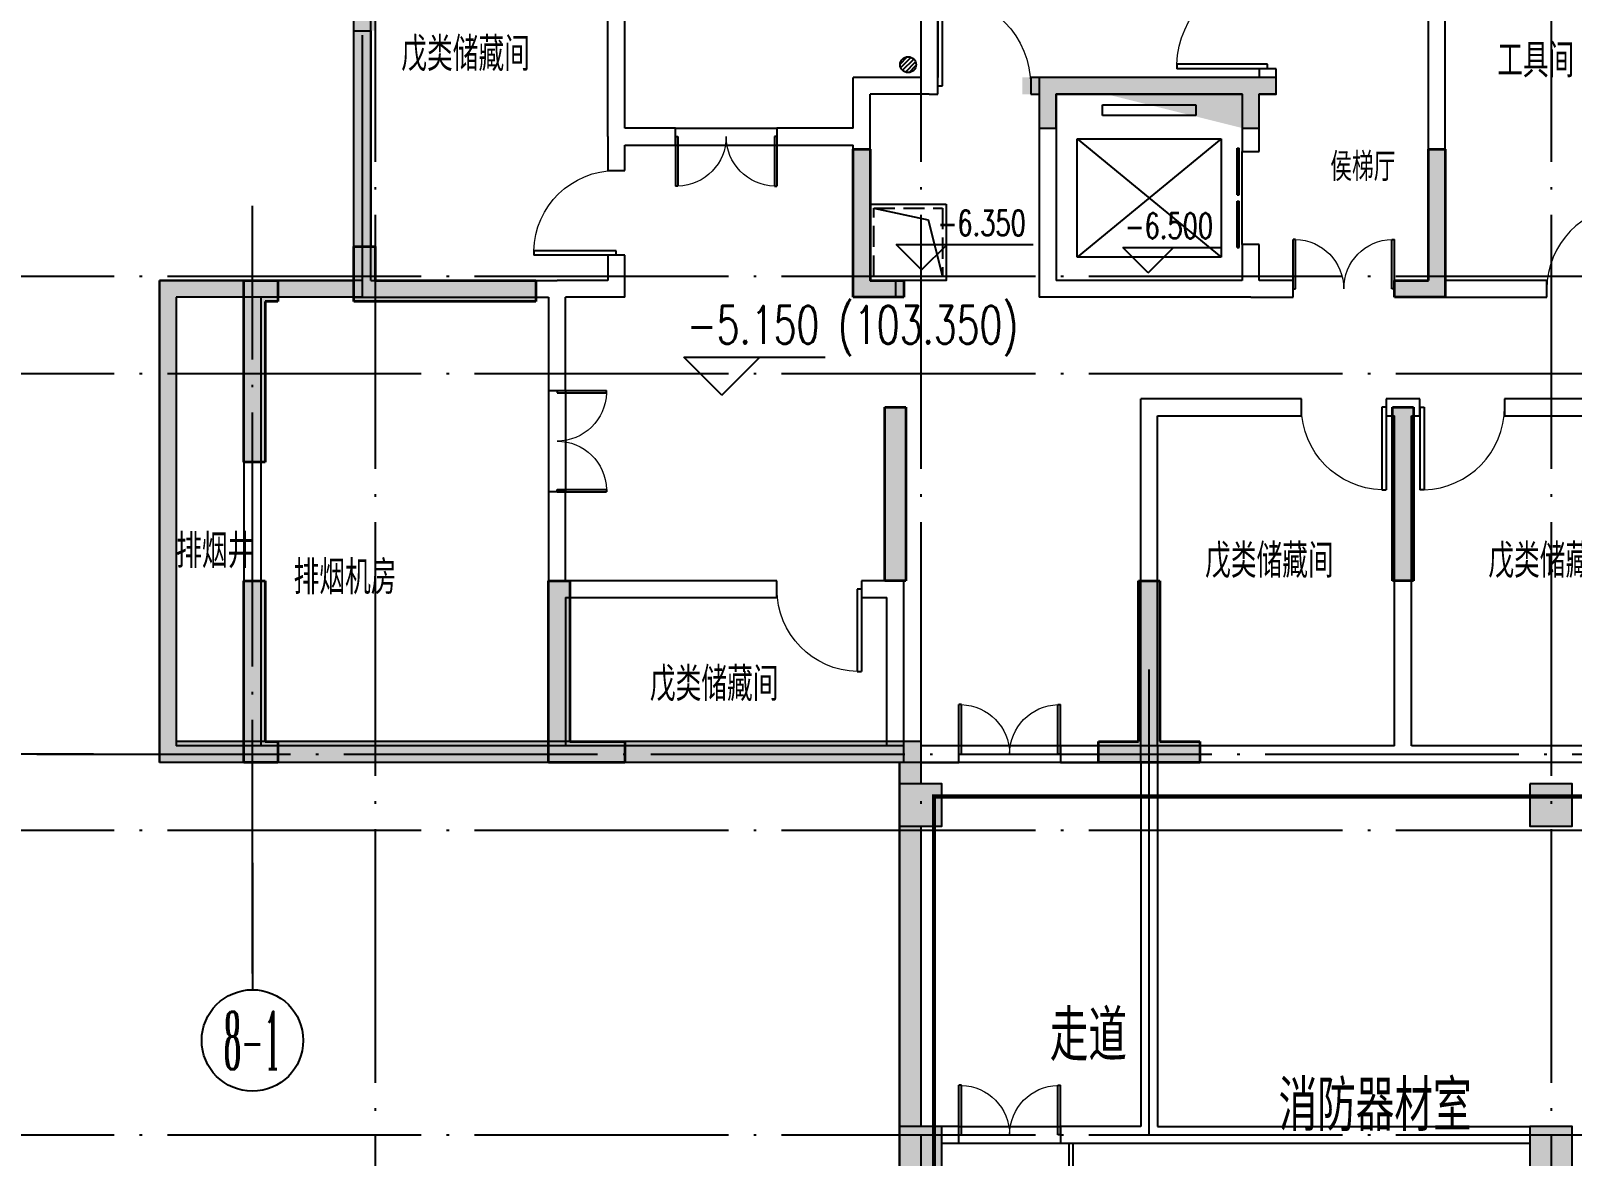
# Model space of a CAD drawing. Extents: x 290727 to 13733020, y 1731457 to 3643100.
# Drawn here: x 497243 to 515462, y 1805972 to 1819274 of the extents above; entities that cross this region are included whole.
import ezdxf
from ezdxf.enums import TextEntityAlignment as Align

# ---------------------------------------------------------------- set-up
doc = ezdxf.new("R2010")
doc.units = 0
doc.header["$LTSCALE"] = 10
doc.linetypes.add('DASH', pattern=[0.35, 0.25, -0.1])
doc.linetypes.add('DOTE', pattern=[2.4200000000000004, 2, -0.2, 0.02, -0.2])
doc.layers.get('0').update_dxf_attribs({"linetype": 'CONTINUOUS'})
for name, color, linetype in [('AXIS', 3, 'CONTINUOUS'), ('AXIS_TEXT', 7, 'CONTINUOUS'), ('COLUMN', 9, 'CONTINUOUS'), ('DIM_ELEV', 3, 'CONTINUOUS'), ('DOTE', 8, 'DOTE'), ('EQUIP_地漏', 7, 'CONTINUOUS'), ('EVTR', 2, 'CONTINUOUS'), ('PUB_HATCH', 8, 'CONTINUOUS'), ('PUB_TEXT', 7, 'CONTINUOUS'), ('STAIR', 2, 'CONTINUOUS'), ('WALL', 255, 'CONTINUOUS'), ('WINDOW', 4, 'CONTINUOUS'), ('作业图', 4, 'CONTINUOUS'), ('文字', 4, 'CONTINUOUS'), ('防火分区示意线', 4, 'CONTINUOUS'), ('防火分区线', 7, 'CONTINUOUS')]:
    doc.layers.add(name, color=color, linetype=linetype)
doc.layers.add('DIM_MODI', color=6, linetype='CONTINUOUS', plot=False)
doc.layers.add('S_ConcWall', color=8, linetype='CONTINUOUS', lineweight=35)
doc.layers.get('0').off()
doc.styles.add('_TCH_AXIS', font='COMPLEX', dxfattribs={"bigfont": 'GBCBIG'})
doc.styles.add('_TCH_DIM', font='SIMPLEX', dxfattribs={"bigfont": 'GBCBIG'})
doc.styles.add('COMPLEX', font='COMPLEX')
doc.styles.add('HNSJY', font='HNSJY-07', dxfattribs={"width": 0.8, "bigfont": 'HNSJY-HZ'})

# ---------------------------------------------------------------- blocks, each defined once
blk = doc.blocks.new('A$C55C93FC2')
at = {"layer": 'DOTE', "linetype": 'DOTE', "ltscale": 150}
for p, q in [((16384.13505795546, 127235.4713699026), (16384.13505795546, 12199.99773951061)), ((22834.13505795546, 127235.4713699026), (22834.13505795546, 12199.99773951061)), ((30284.13505795546, 127235.4713699026), (30284.1350579554, 12199.99773951061)), ((10299.45606850745, 75692.3500111429), (170248.6431798762, 75692.35001114244)), ((10299.45606850734, 74542.3500111429), (107484.1350579556, 74542.3500111429)), ((10299.45606850745, 69142.3500111429), (162348.6431798761, 69142.3500111429)), ((10299.45606850734, 65542.3500111429), (38184.13505795551, 65542.3500111429))]:
    blk.add_line(p, q, dxfattribs=at)
blk = doc.blocks.new('A$C682E2834')
h = blk.add_hatch(color=0)
h.dxf.hatch_style = 1
h.paths.add_polyline_path([(30400.23085716739, 7899.570863577392), (30600.24778824602, 7899.58779752336), (30600.28163841716, 7499.763246389892), (30800.28163841716, 7499.782777639892), (30800.23085716716, 7899.561097952392), (32999.96913841716, 7899.459535452392), (33000.16445091716, 7499.571840139892), (33200.16445091716, 7499.638246389892), (33200.05505534937, 7899.587791461672), (33200.00038841716, 7899.570863577392), (33200.00038841739, 8099.440454095457), (30600.23085716739, 8099.570863577392), (30400.23085716739, 8099.570863577392)])
edge = h.paths.add_edge_path(flags=16)
edge.add_line((11799.89296654239, 7900.001527639892), (11799.80312279216, 7500.223207327392))
h.paths.add_polyline_path([(9600.016013417393, 7900.001527639892), (11799.89296654239, 7900.001527639892)], flags=17)
h.paths.add_polyline_path([(21424.87343529216, 250.0015276398917), (21599.87343529216, 250.0020159211417), (21599.87343529216, 0.002015921141719446), (21174.87343529216, 0.001527639891719446), (20999.87343529216, 0.002015921141719446), (20999.87343529216, 250.0020159211417), (21174.87343529216, 250.0015276398917), (21175.03163841716, 2150.010804983642), (21425.03163841716, 2149.991273733642)])
h.paths.add_polyline_path([(42349.82460716716, 2149.023988577392), (42599.82460716716, 2149.014222952392), (42599.74648216716, 0.0005510773917194456), (42199.74648216716, 0.002015921141719446), (42199.74648216716, 250.0020159211417), (42349.74648216716, 250.0015276398917)])
h.paths.add_polyline_path([(42599.90663841716, 3549.014222952392), (42349.90663841716, 3549.025941702392), (42350.00429466716, 5450.001527639892), (42200.00038841716, 5450.001527639892), (42200.00038841716, 5700.001527639892), (42600.00038841716, 5700.001527639892)])
h.paths.add_polyline_path([(40700.23085716716, 10549.10113701489), (40700.24257591716, 10799.10113701489), (41300.23866966716, 10799.07574638989), (41300.16054466716, 8649.073793264892), (41050.16054466716, 8649.083558889892), (41050.24257591716, 10549.08648857739)])
h.paths.add_polyline_path([(39150.00038841716, 5450.001527639892), (39150.00038841716, 5700.001527639892), (41050.00038841716, 5700.001527639892), (41050.00038841716, 6099.077699514892), (41300.00038841716, 6099.077699514892), (41300.00038841716, 5450.001527639892)])
h.paths.add_polyline_path([(35100.33632591716, 12949.37848076489), (35100.34804466716, 13199.37848076489), (35400.34023216716, 13199.34918388989), (35400.23866966716, 10799.34625420239), (35800.24648216716, 10799.33160576489), (35800.22695091716, 10549.33160576489), (35150.23866966716, 10549.36383232739), (35150.34413841716, 12949.36090263989)])
h.paths.add_polyline_path([(28700.48085716716, 13199.59723076489), (28700.47695091716, 12949.59723076489), (28650.48281029216, 12949.60309013989), (28650.38124779216, 10549.60504326489), (28000.38124779216, 10549.60504326489), (28000.38124779216, 10799.60504326489), (28400.38124779216, 10799.60504326489), (28400.48281029216, 13199.60699638989)])
h.paths.add_polyline_path([(22750.16249779216, 8649.935121389892), (22500.16249779216, 8649.944887014892), (22500.23866966716, 10799.94586357739), (23100.24257591716, 10799.91754326489), (23100.23085716716, 10549.91754326489), (22750.23866966716, 10549.93414482739)])
h.paths.add_polyline_path([(24650.00234154216, 5700.001527639892), (24650.00234154216, 5450.001527639892), (22500.00234154216, 5450.001527639892), (22500.00234154216, 6049.940980764892), (22750.00234154216, 6049.940980764892), (22750.00234154216, 5700.001527639892)])
h.paths.add_polyline_path([(25699.81679466716, 250.0010393586417), (25699.81679466716, 0.001039358641719446), (24799.74648216716, 0.001039358641719446), (24799.83046654216, 2149.837953421142), (25049.83046654216, 2149.827699514892), (25049.74648216716, 250.0010393586417)])
h.paths.add_polyline_path([(32024.28945091716, 0.001039358641719446), (31299.81679466716, 0.001039358641719446), (31299.81679466716, 250.0010393586417), (31774.35976341716, 250.0010393586417), (31774.89101341716, 2149.639711233642), (32024.89101341716, 2149.569398733642), (32024.35976341716, 250.0010393586417), (32499.81679466716, 250.0010393586417), (32499.81679466716, 0.001039358641719446)])
h.paths.add_polyline_path([(29000.14491966716, 5700.001527639892), (29000.14491966716, 5500.001527639892), (28400.14296654216, 5500.001527639892), (28400.22109154216, 7249.609926077392), (28600.22109154216, 7249.600160452392), (28600.14296654216, 5700.001527639892)])
h.paths.add_polyline_path([(34800.00038841716, 5500.001527639892), (34800.00038841716, 5700.001527639892), (35200.00038841716, 5700.001527639892), (35200.00038841716, 7249.351137014892), (35400.00038841716, 7249.351137014892), (35400.00038841716, 5500.001527639892)])
h.paths.add_polyline_path([(30000.47695091716, 12949.58355888989), (30000.48085716716, 13199.58160576489), (30600.48281029216, 13199.57184013989), (30600.32656029216, 9399.568910452392), (30400.33046654216, 9399.575746389892), (30400.48671654216, 12949.57574638989)])
h.paths.add_polyline_path([(33200.18398216716, 9399.449769827392), (33400.18007591716, 9399.442933889892), (33400.34023216716, 12949.44098076489), (33800.33632591716, 12949.41949638989), (33800.34804466716, 13199.41949638989), (33200.34023216716, 13199.44879326489)])
h.paths.add_polyline_path([(38099.74648216716, 0.001039358641719446), (38099.74648216716, 250.0010393586417), (38749.74648216716, 250.0010393586417), (38749.82460716716, 2149.190980764892), (38999.82460716716, 2149.181215139892), (38999.74648216716, 0.001039358641719446)])
h.paths.add_polyline_path([(35024.86366966716, 2149.365785452392), (34774.86366966716, 2149.374574514892), (34774.93788841716, 4199.375551077392), (35024.93788841716, 4199.365785452392)])
h.paths.add_polyline_path([(29025.00234154216, 2149.648500296142), (28775.00234154216, 2149.648500296142), (28775.00234154216, 4199.648012014892), (29025.00234154216, 4199.648012014892)])
h.paths.add_polyline_path([(1900.001609120285, 10800.00152763989), (1900.001609120285, 10550.00152763989), (1550.001609120285, 10550.00152763989), (1550.001609120285, 8650.001527639892), (1300.001609120285, 8650.001527639892), (1300.001609120285, 10800.00152763989)])
h.paths.add_polyline_path([(3450.00136497966, 5700.001527639892), (3450.00136497966, 5450.001527639892), (1300.001609120285, 5450.001527639892), (1300.001609120285, 6100.001527639892), (1550.001609120285, 6100.001527639892), (1550.001609120285, 5700.001527639892)])
h.paths.add_polyline_path([(20100.00234154216, 8650.001527639892), (19850.00234154216, 8650.001527639892), (19850.00234154216, 10550.00152763989), (19500.00234154216, 10550.00152763989), (19500.00234154216, 10800.00152763989), (20100.00234154216, 10800.00152763989)])
h.paths.add_polyline_path([(13899.85097435466, 12950.00152763989), (13899.85097435466, 13200.00152763989), (14199.85488060466, 13200.00152763989), (14199.85488060466, 10800.00152763989), (14599.85585716716, 10800.00152763989), (14599.85585716716, 10550.00152763989), (13949.85488060466, 10550.00152763989), (13949.85488060466, 12950.00152763989)])
h.paths.add_polyline_path([(7499.99745872966, 13200.00152763989), (7499.99745872966, 12950.00152763989), (7450.00136497966, 12950.00152763989), (7450.00136497966, 10550.00152763989), (6800.00136497966, 10550.00152763989), (6800.00136497966, 10800.00152763989), (7200.00136497966, 10800.00152763989), (7200.00136497966, 13200.00152763989)])
h.paths.add_polyline_path([(17950.00234154216, 5450.001527639892), (17950.00234154216, 5700.001527639892), (19850.00234154216, 5700.001527639892), (19850.00234154216, 6050.001527639892), (20100.00234154216, 6050.001527639892), (20100.00234154216, 5450.001527639892)])
h.paths.add_polyline_path([(16900.00234154216, 0.001039358641719446), (16900.00234154216, 250.0010393586417), (17550.00234154216, 250.0010393586417), (17550.00234154216, 2150.001039358642), (17800.00234154216, 2150.001039358642), (17800.00234154216, 0.001039358641719446)])
h.paths.add_polyline_path([(10575.42616966716, 0.001039358641719446), (10100.00136497966, 0.001039358641719446), (10100.00136497966, 250.0010393586417), (10575.42616966716, 250.0010393586417), (10575.00136497966, 2149.975160452392), (10825.00136497966, 2150.026918264892), (10825.42616966716, 250.0010393586417), (11300.00136497966, 250.0010393586417), (11300.00136497966, 0.001039358641719446)])
h.paths.add_polyline_path([(400.0016091202851, 5700.001527639892), (400.0016091202851, 5450.001527639892), (250.0016091202851, 5450.001527639892), (250.0016091202851, 3550.001527639892), (0.001609120285138488, 3550.001527639892), (0.001609120285138488, 5700.001527639892)])
h.paths.add_polyline_path([(400.0011208390351, 250.0020159211417), (400.0018532609101, 0.002015921141719446), (0.001609120285138488, 0.0005510773917194456), (0.001609120285138488, 2150.001039358642), (250.0016091202851, 2150.001039358642), (250.0016091202851, 250.0015276398917)])
h.paths.add_polyline_path([(13599.85488060466, 5500.001527639892), (13599.85488060466, 5700.001527639892), (13999.85488060466, 5700.001527639892), (13999.85488060466, 7250.001527639892), (14199.85488060466, 7250.001527639892), (14199.85488060466, 5500.001527639892)])
h.paths.add_polyline_path([(7800.00136497966, 5700.001527639892), (7800.00136497966, 5500.001527639892), (7200.00136497966, 5500.001527639892), (7200.00136497966, 7250.001527639892), (7400.00136497966, 7250.001527639892), (7400.00136497966, 5700.001527639892)])
h.paths.add_polyline_path([(12599.85097435466, 13200.00152763989), (12599.85097435466, 12950.00152763989), (12199.85488060466, 12950.00152763989), (12199.85488060466, 9400.001527639892), (11999.85488060466, 9400.001527639892), (11999.85488060466, 13200.00152763989)])
h.paths.add_polyline_path([(9200.001364979893, 9400.001527639892), (9200.001364979893, 12950.00152763989), (8799.99745872966, 12950.00152763989), (8799.99745872966, 13200.00152763989), (9400.00136497966, 13200.00152763989), (9400.001364979893, 9400.001527639892)])
h.paths.add_polyline_path([(4500.00136497966, 250.0010393586417), (4500.00136497966, 0.001039358641719446), (3600.00136497966, 0.001039358641719446), (3600.00136497966, 2150.001039358642), (3850.00136497966, 2150.001039358642), (3850.00136497966, 250.0010393586417)])
h.paths.add_polyline_path([(7825.00136497966, 2150.001039358642), (7575.00136497966, 2150.001039358642), (7575.00136497966, 4200.001527639892), (7825.00136497966, 4200.001527639892)])
h.paths.add_polyline_path([(13824.85683372966, 2150.001039358642), (13574.85683372966, 2150.001039358642), (13574.85683372966, 4200.001527639892), (13824.85683372966, 4200.001527639892)])
edge = h.paths.add_edge_path()
edge.add_line((11999.78554466739, 8100.001527639892), (12199.78554466739, 8100.001527639892))
edge.add_line((12199.78554466739, 8100.001527639892), (12199.78554466739, 7900.001527639892))
edge.add_line((12199.78554466739, 7900.001527639892), (11999.76861358853, 7900.01846158586))
edge.add_line((9400.016013417393, 8100.001527639892), (9200.016013417393, 8100.001527639892))
edge.add_line((9200.016013417393, 8100.001527639892), (9200.016013417393, 7900.001527639892))
edge.add_line((9200.016013417393, 7900.001527639892), (9400.032944496023, 7900.01846158586))
edge.add_line((9400.011129499879, 7900.018459738931), (9400.00136497966, 7500.188051077392))
edge.add_line((9400.00136497966, 7500.188051077392), (9600.00136497966, 7500.182191702392))
edge.add_line((9600.00136497966, 7500.182191702392), (9600.016013417393, 7900.001527639892))
edge.add_line((11999.87831810489, 8100.001527639892), (9400.016013417393, 8100.001527639892))
edge.add_line((11799.80312279216, 7500.223207327392), (11999.80312279239, 7500.193910452392))
edge.add_line((11999.80312279239, 7500.193910452392), (11999.76861358853, 7900.01846158586))
h = blk.add_hatch(color=0)
h.dxf.hatch_style = 1
h.paths.add_polyline_path([(9400.016013417393, 8100.001527639892), (9400.016013417393, 7900.001527639892), (9400.011129499879, 7900.018459738931), (9400.00136497966, 7500.188051077392), (9600.00136497966, 7500.182191702392), (9600.016013417393, 7900.001527639892), (11799.89296654239, 7900.001527639892), (11799.83440526435, 7500.223202744994), (11999.80312279239, 7500.193910452392), (11999.76861358853, 7900.01846158586), (12199.78554466739, 7900.01846158586), (12199.78554466739, 8100.001527639892)])
at = {"color": 0}
blk.add_lwpolyline([(9400.016013417393, 8100.001527639892), (9400.016013417393, 7900.001527639892), (9400.011129499879, 7900.018459738931), (9400.00136497966, 7500.188051077392), (9600.00136497966, 7500.182191702392), (9600.016013417393, 7900.001527639892), (11799.89296654239, 7900.001527639892), (11799.83440526435, 7500.223202744994), (11999.80312279239, 7500.193910452392), (11999.76861358853, 7900.01846158586), (12199.78554466739, 7900.01846158586), (12199.78554466739, 8100.001527639892), (9400.016013417393, 8100.001527639892)], dxfattribs=at)
at = {"layer": 'S_ConcWall', "color": 0, "lineweight": 35, "ltscale": 0.9999999776482582}
for p, q in [((7200.00136497966, 5500.001527639892), (7200.00136497966, 7250.001527639892)), ((7200.00136497966, 7250.001527639892), (7400.00136497966, 7250.001527639892)), ((7400.00136497966, 7250.001527639892), (7400.00136497966, 5700.001527639892)), ((13999.85488060466, 5700.001527639892), (13999.85488060466, 7250.001527639892)), ((13999.85488060466, 7250.001527639892), (14199.85488060466, 7250.001527639892)), ((14199.85488060466, 7250.001527639892), (14199.85488060466, 5500.001527639892)), ((1300.001609120285, 5450.001527639892), (1300.001609120285, 6100.001527639892)), ((1300.001609120285, 6100.001527639892), (1550.001609120285, 6100.001527639892)), ((1550.001609120285, 6100.001527639892), (1550.001609120285, 5700.001527639892)), ((0.001609120285138488, 3550.001527639892), (0.001609120285138488, 5700.001527639892)), ((0.001609120285138488, 5700.001527639892), (400.0016091202851, 5700.001527639892)), ((400.0016091202851, 5700.001527639892), (400.0016091202851, 5450.001527639892)), ((1550.001609120285, 5700.001527639892), (3450.00136497966, 5700.001527639892)), ((3450.00136497966, 5700.001527639892), (3450.00136497966, 5450.001527639892)), ((7400.00136497966, 5700.001527639892), (7800.00136497966, 5700.001527639892)), ((7800.00136497966, 5700.001527639892), (7800.00136497966, 5500.001527639892)), ((13599.85488060466, 5700.001527639892), (13999.85488060466, 5700.001527639892)), ((13599.85488060466, 5500.001527639892), (13599.85488060466, 5700.001527639892)), ((7800.00136497966, 5500.001527639892), (7200.00136497966, 5500.001527639892)), ((14199.85488060466, 5500.001527639892), (13599.85488060466, 5500.001527639892)), ((400.0016091202851, 5450.001527639892), (250.0016091202851, 5450.001527639892)), ((250.0016091202851, 5450.001527639892), (250.0016091202851, 3550.001527639892)), ((3450.00136497966, 5450.001527639892), (1300.001609120285, 5450.001527639892)), ((7575.00136497966, 2150.001039358642), (7575.00136497966, 4200.001527639892)), ((7575.00136497966, 4200.001527639892), (7825.00136497966, 4200.001527639892)), ((7825.00136497966, 4200.001527639892), (7825.00136497966, 2150.001039358642)), ((13574.85683372966, 2150.001039358642), (13574.85683372966, 4200.001527639892)), ((13574.85683372966, 4200.001527639892), (13824.85683372966, 4200.001527639892)), ((13824.85683372966, 4200.001527639892), (13824.85683372966, 2150.001039358642)), ((250.0016091202851, 3550.001527639892), (0.001609120285138488, 3550.001527639892)), ((0.001609120285138488, 0.0005510773917194456), (0.001609120285138488, 2150.001039358642)), ((0.001609120285138488, 2150.001039358642), (250.0016091202851, 2150.001039358642)), ((250.0016091202851, 2150.001039358642), (250.0016091202851, 250.0015276398917)), ((3600.00136497966, 0.001039358641719446), (3600.00136497966, 2150.001039358642)), ((3600.00136497966, 2150.001039358642), (3850.00136497966, 2150.001039358642)), ((3850.00136497966, 2150.001039358642), (3850.00136497966, 250.0010393586417)), ((7825.00136497966, 2150.001039358642), (7575.00136497966, 2150.001039358642)), ((10575.00136497966, 2149.975160452392), (10825.00136497966, 2150.026918264892)), ((10575.42616966716, 250.0010393586417), (10575.00136497966, 2149.975160452392)), ((10825.00136497966, 2150.026918264892), (10825.42616966716, 250.0010393586417)), ((13824.85683372966, 2150.001039358642), (13574.85683372966, 2150.001039358642)), ((250.0016091202851, 250.0015276398917), (400.0011208390351, 250.0020159211417)), ((400.0011208390351, 250.0020159211417), (400.0018532609101, 0.002015921141719446)), ((3850.00136497966, 250.0010393586417), (4500.00136497966, 250.0010393586417)), ((4500.00136497966, 250.0010393586417), (4500.00136497966, 0.001039358641719446)), ((10100.00136497966, 0.001039358641719446), (10100.00136497966, 250.0010393586417)), ((10100.00136497966, 250.0010393586417), (10575.42616966716, 250.0010393586417)), ((10825.42616966716, 250.0010393586417), (11300.00136497966, 250.0010393586417)), ((11300.00136497966, 250.0010393586417), (11300.00136497966, 0.001039358641719446)), ((400.0018532609101, 0.002015921141719446), (0.001609120285138488, 0.0005510773917194456)), ((4500.00136497966, 0.001039358641719446), (3600.00136497966, 0.001039358641719446)), ((10575.42616966716, 0.001039358641719446), (10100.00136497966, 0.001039358641719446)), ((11300.00136497966, 0.001039358641719446), (10575.42616966716, 0.001039358641719446))]:
    blk.add_line(p, q, dxfattribs=at)
blk = doc.blocks.new('$TwtSys$00000141')
for p, q in [((-94.19606303561523, 7.672111694559135), (-10.08309029082739, 91.78508443935061)), ((-94.19606303561523, 7.672111694559135), (-10.08309029082739, 91.78508443935061)), ((-87.21916889109707, -35.05448014085778), (35.05448014085778, 87.21916889110071)), ((-87.21916889109707, -35.05448014085778), (35.05448014085778, 87.21916889110071)), ((-66.46803743153214, -66.46803743153941), (66.46803743153214, 66.46803743153214)), ((-66.46803743153214, -66.46803743153578), (66.46803743153214, 66.46803743153214)), ((-32.35611368903483, -87.061266563549), (87.58274635417911, 32.87759347966494)), ((-32.35611368903483, -87.061266563549), (87.58274635417911, 32.87759347966858)), ((11.43110768805855, -92.25951895252001), (92.2594807012465, -11.43114593933933)), ((11.43110768805855, -92.25951895252001), (92.2594807012465, -11.43114593933933))]:
    blk.add_line(p, q)
blk.add_circle((0, 0), 94)
blk.add_circle((0, 0), 94)
blk = doc.blocks.new('$DorLib2D$00000127')
at = {"color": 0, "linetype": 'Continuous'}
for p, q in [((-0.0333333333328483, 0.79489831543669, -93.75), (-0.5333333333328483, 0.79489831543669, -93.75)), ((-0.5333333333328483, 0.79489831543669, -93.75), (-0.5333333333328483, 0.6904056441872441, -93.75)), ((-0.0333333333328483, 0.6904056441872441, -93.75), (-0.5333333333328483, 0.6904056441872441, -93.75)), ((-0.0333333333328483, 0.79489831543669, -93.75), (-0.0333333333328483, 0.6904056441872441, -93.75)), ((0.0333333333328483, 0.79489831543669, -93.75), (0.0333333333328483, 0.6904056441872441, -93.75)), ((0.5333333333328483, 0.79489831543669, -93.75), (0.0333333333328483, 0.79489831543669, -93.75)), ((0.5333333333328483, 0.6904056441872441, -93.75), (0.0333333333328483, 0.6904056441872441, -93.75)), ((0.5333333333328483, 0.79489831543669, -93.75), (0.5333333333328483, 0.6904056441872441, -93.75)), ((0.5, 0.4999999999999787, -93.75), (-0.5, 0.4999999999999787, -93.75))]:
    blk.add_line(p, q, dxfattribs=at)
blk = doc.blocks.new('$DorLib2D$00000001')
for p, q in [((0.45, 0.975), (0.5000000000000002, 0.975)), ((0.45, 0), (0.45, 0.975)), ((0.5, 0), (0.5, 0.975)), ((0.5, 0), (0.45, 0))]:
    blk.add_line(p, q)
at = {"lineweight": 13}
blk.add_arc((0.475, 0), 0.975, 91.46928358135379, 180, dxfattribs=at)
blk = doc.blocks.new('$DorLib2D$00000002')
for p, q in [((-0.5, -1e-16), (-0.5000000000000007, 0.4875)), ((-0.4750000000000007, 0.4875), (-0.5000000000000007, 0.4875)), ((-0.475, 0), (-0.4750000000000007, 0.4875)), ((0.475, 0), (0.4750000000000007, 0.4875)), ((0.4750000000000007, 0.4875), (0.5000000000000007, 0.4875)), ((0.5, -1e-16), (0.5000000000000007, 0.4875)), ((-0.5, -1e-16), (-0.475, 0)), ((0.5, -1e-16), (0.475, 0))]:
    blk.add_line(p, q)
at = {"lineweight": 13}
for centre, start, end in [((-0.4875, 0), 0, 88.53071641864632), ((0.4875, 0), 91.46928358135372, 180)]:
    blk.add_arc(centre, 0.4875, start, end, dxfattribs=at)
blk = doc.blocks.new('_FZH')
blk.add_lwpolyline([(-0.5, -0.5), (0.5, -0.5), (0.5, 0.5), (-0.5, 0.5)], close=True)
at = {"layer": 'PUB_HATCH'}
blk.add_solid([(-0.5, -0.5), (0.5, -0.5), (-0.5, 0.5), (0.5, 0.5)], dxfattribs=at)
blk = doc.blocks.new('_AXISO')
blk.add_circle((0, 0), 0.5)
at = {"layer": 'AXIS_TEXT', "style": 'COMPLEX', "width": 1.041666666666667}
blk.add_attdef('A', text='', height=0.56, dxfattribs=at).set_placement((-0.25, -0.28), (0.25, -0.28), align=Align.FIT)
blk = doc.blocks.new('车库建筑作业图')
h = blk.add_hatch(color=256)
h.dxf.hatch_style = 1
h.paths.add_polyline_path([(514362.2304256773, 2207179.791533115), (519262.3769100523, 2207179.791533115), (519262.3769100523, 2206979.791533144), (514362.2304256773, 2206979.791533144)])
h.paths.add_polyline_path([(512362.2255428648, 2209579.791533115), (513662.2255428648, 2209579.791533115), (513662.2255428648, 2209379.791533122), (512362.2255428648, 2209379.791533122)])
h.paths.add_polyline_path([(511762.3905819538, 2210429.79153313), (506962.3905419258, 2210429.79153313), (506962.3905419258, 2210629.791533143), (511762.3905819538, 2210629.791533143)])
h.paths.add_polyline_path([(511962.3905819524, 2210629.791533128), (511762.3905819486, 2210629.791533128), (511762.3905819486, 2209579.791533115), (511962.3905819524, 2209579.791533115)])
h.paths.add_polyline_path([(507162.3905419277, 2210429.791533144), (506962.3759334898, 2210429.791533144), (506962.3759334898, 2209579.791533115), (507162.3905419277, 2209579.791533115)])
h.paths.add_polyline_path([(501662.3761776304, 2207179.791533145), (506562.3759334898, 2207179.791533145), (506562.3759334898, 2206979.79153314), (501662.3761776304, 2206979.79153314)])
h.paths.add_polyline_path([(501062.3905819467, 2205029.791533115), (501262.3905819466, 2205029.791533115), (501262.3905819466, 2202479.791533115), (501062.3905819467, 2202479.791533115)])
at = {"layer": 'PUB_HATCH', "linetype": 'Continuous'}
for points in [[(498962.2587842522, 2201879.656165213), (498762.2587842522, 2202079.656165213), (498762.2587842522, 2196379.791416172), (498962.2587842522, 2196579.791437437)], [(499862.2587842522, 2201879.656165213), (499862.2587842522, 2202079.656165213), (498762.2587842522, 2202079.656165213), (498962.2587842522, 2201879.656165213)], [(501162.4470949841, 2202079.656260919), (498762.3152972982, 2202079.656260924), (498962.3152972943, 2201879.656260943), (501162.4470949841, 2201879.656260919)], [(498962.3152972943, 2201879.656260943), (498762.3152972982, 2202079.656260924), (498762.3152972982, 2196379.791511886), (498962.3152972942, 2196629.791533124)], [(501162.3905819454, 2201879.656165213), (501062.3905819457, 2202079.656165213), (499862.2587842522, 2202079.656165213), (499862.2587842522, 2201879.656165213)], [(499862.3905925791, 2196379.791533144), (499862.390571314, 2196579.791533144), (498962.2587842522, 2196579.791437437), (498762.2587842522, 2196379.791416172)], [(507512.3739113288, 2196379.792442239), (507762.3738811624, 2196629.792468794), (498962.3152972942, 2196629.791533124), (498762.3152972982, 2196379.791511886)], [(503462.4705763221, 2196379.791915923), (503462.4705550569, 2196579.791915923), (499862.390571314, 2196579.791533144), (499862.3905925791, 2196379.791533144)], [(507562.3905819464, 2196579.792351849), (503462.4705550569, 2196579.791915923), (503462.4705763221, 2196379.791915923), (507562.3905819464, 2196379.792351849)], [(507512.3761731363, 2195879.748881165), (507512.3761731363, 2196129.748911734), (507762.3739421773, 2196129.748911734), (507762.3738811624, 2196629.792468794), (507512.3739113288, 2196379.792442239)], [(507512.374612336, 2192079.791636632), (507762.3744373207, 2192079.791636632), (507762.3740032508, 2195629.748911734), (507512.3761731363, 2195629.748911734)]]:
    blk.add_hatch(color=256, dxfattribs=at).paths.add_polyline_path(points)
for points in [[(501062.3905819467, 2205029.791533115), (501262.3905819466, 2205029.791533115), (501262.3905819466, 2202479.791533115), (501062.3905819467, 2202479.791533115)], [(508062.3746653761, 2202979.791661256), (508062.3743074689, 2202079.791661314), (507162.3759334928, 2202079.791661314), (507162.3759334928, 2202979.791661256)]]:
    blk.add_lwpolyline(points, close=True)
blk.add_lwpolyline([(507207.3759334928, 2202934.791661256), (507850.3585934299, 2202796.185256912), (508017.3746653761, 2202124.788929222)])
at = {"layer": 'AXIS'}
for p, q in [((497981.877257643, 2196479.791533143), (496481.877257643, 2196479.791533143)), ((499862.4470949851, 2195194.925666895), (499862.4470949851, 2193694.925666895))]:
    blk.add_line(p, q, dxfattribs=at)
at = {"layer": 'DIM_ELEV'}
for p, q in [((507772.6875490114, 2202204.484343928), (507472.6875490114, 2202504.484343928)), ((507472.6875490114, 2202504.484343928), (509091.1861467423, 2202504.484343928)), ((507772.6875490114, 2202204.484343928), (508072.6875490114, 2202504.484343928)), ((510449.6874175561, 2202169.982387474), (510149.6874175561, 2202469.982387474)), ((510149.6874175561, 2202469.982387474), (511304.3479481565, 2202469.982387474)), ((510449.6874175561, 2202169.982387474), (510749.6874175561, 2202469.982387474)), ((505411.1273143361, 2200723.417694984), (504961.1273143361, 2201173.417694984)), ((504961.1273143361, 2201173.417694984), (506633.127161812, 2201173.417694984)), ((505411.1273143361, 2200723.417694984), (505861.1273143361, 2201173.417694984))]:
    blk.add_line(p, q, dxfattribs=at)
at = {"layer": 'DIM_MODI', "linetype": 'Continuous'}
for p, q in [((501062.4470949841, 2202079.65626087), (501062.4326906676, 2207179.791628825)), ((498762.3152972983, 2196379.791511953), (498762.3152970449, 2202079.65626087)), ((498762.3152970449, 2202079.65626087), (501062.4470949841, 2202079.65626087)), ((507512.3761919271, 2196379.792442258), (498762.3152972983, 2196379.791511953)), ((507512.3594484798, 2179979.822299238), (507512.3761919271, 2196379.792442258))]:
    blk.add_line(p, q, dxfattribs=at)
at = {"layer": 'DOTE', "ltscale": 150}
for p, q in [((501162.4470949841, 2201979.791533143), (501162.4470949853, 2209788.724588725)), ((499862.4470949851, 2193886.553225958), (499862.4470949851, 2202960.911178812)), ((497312.8450249978, 2196479.791533143), (548818.4968976849, 2196479.791533143))]:
    blk.add_line(p, q, dxfattribs=at)
at = {"layer": 'DOTE', "linetype": 'Continuous', "ltscale": 150}
blk.add_line((510462.4470949554, 2191979.787113969), (510462.4470949713, 2197479.791628822), dxfattribs=at)
at = {"layer": 'EVTR'}
for p, q in [((509912.390581927, 2204029.7915331), (509912.390581927, 2204154.791533072)), ((509912.390581927, 2204154.791533072), (511012.3905819401, 2204154.791533072)), ((511012.3905819401, 2204154.791533072), (511012.3905819401, 2204029.7915331)), ((511012.3905819401, 2204029.7915331), (509912.390581927, 2204029.7915331)), ((509612.3905819475, 2203754.791533094), (511312.3905819475, 2203754.791533094)), ((509612.3905819475, 2202354.791533106), (509612.3905819475, 2203754.791533094)), ((509612.3905819475, 2203754.791533094), (511312.3905819475, 2202354.791533106)), ((511312.3905819475, 2203754.791533094), (509612.3905819475, 2202354.791533106)), ((511312.3905819475, 2203754.791533094), (511312.3905819475, 2202354.791533106)), ((511312.3905819475, 2202354.791533106), (509612.3905819475, 2202354.791533106))]:
    blk.add_line(p, q, dxfattribs=at)
at = {"layer": 'STAIR', "linetype": 'Continuous'}
blk.add_lwpolyline([(509512.3746125252, 2191879.791636324), (509512.3746125252, 2189379.791636736), (509562.3746125252, 2189379.791636736), (509562.374615362, 2191879.791627165)], dxfattribs=at)
at = {"layer": 'WALL'}
for p, q in [((501062.3905819457, 2201879.791437437), (501062.390581946, 2207179.791533143)), ((501262.3905819457, 2202079.791437437), (501262.390581946, 2206979.791533143)), ((504062.3905819224, 2203779.79153312), (504062.3905819224, 2206979.791533143)), ((504262.3905819224, 2203879.79153312), (504262.3905819224, 2206979.791533143)), ((507762.3905819256, 2205979.789782817), (507762.3905819256, 2204479.79153312)), ((513962.3905819289, 2202079.791533145), (513962.3905819289, 2205979.79153312)), ((507962.3905819256, 2205779.789282729), (507962.3905819256, 2204479.79153312)), ((513762.3905819289, 2202079.791533145), (513762.3905819289, 2205779.79153312)), ((511962.3905819256, 2204579.791533116), (511762.3905819256, 2204579.791533116)), ((511762.3905819256, 2204579.791533116), (511762.3905819256, 2204479.79153312)), ((511962.3905819256, 2204279.79153312), (511962.3905819256, 2204579.791533116)), ((506962.3905819224, 2203879.79153312), (506962.3905819224, 2204479.79153312)), ((507762.3905819256, 2204479.79153312), (506962.3905819224, 2204479.79153312)), ((507962.3905819266, 2204279.79153312), (507962.3905819266, 2204479.79153312)), ((509262.3905819256, 2204479.79153312), (509062.3905819266, 2204479.79153312)), ((509062.3905819266, 2204479.79153312), (509062.3905819266, 2204279.79153312)), ((511662.3905819256, 2204479.79153312), (509262.3905819256, 2204479.79153312)), ((511762.3905819256, 2204479.79153312), (511662.3905819256, 2204479.79153312)), ((507162.3905819224, 2203779.79153312), (507162.3905819224, 2204279.79153312)), ((507862.3905819256, 2204279.79153312), (507162.3905819224, 2204279.79153312)), ((507862.3905819256, 2204279.79153312), (507962.3905819266, 2204279.79153312)), ((509062.3905819266, 2204279.79153312), (509162.3905819256, 2204279.79153312)), ((509162.3905819256, 2204279.79153312), (509162.3905819256, 2201879.791533145)), ((509362.3905819256, 2204279.79153312), (509362.3905819256, 2202079.791533145)), ((511562.3905819256, 2204279.79153312), (509362.3905819256, 2204279.79153312)), ((511562.3905819256, 2204279.79153312), (511562.3905819256, 2203604.7915331)), ((511762.3905819256, 2203604.7915331), (511762.3905819256, 2204279.79153312)), ((511962.3905819256, 2204279.79153312), (511762.3905819256, 2204279.79153312)), ((504862.3905819462, 2203879.79153312), (504262.3905819224, 2203879.79153312)), ((504862.3905819462, 2203679.79153312), (504862.3905819462, 2203879.79153312)), ((506962.3905819224, 2203879.79153312), (506062.3905819462, 2203879.79153312)), ((506062.3905819462, 2203879.79153312), (506062.3905819462, 2203679.79153312)), ((504262.3905819457, 2203679.79153312), (504862.3905819462, 2203679.79153312)), ((506062.3905819462, 2203679.79153312), (506962.3905819224, 2203679.79153312)), ((506962.3905819224, 2201879.791533145), (506962.3905819224, 2203679.79153312)), ((507162.3905819224, 2202079.791533144), (507162.3905819224, 2203779.79153312)), ((511562.3905819256, 2203604.7915331), (511762.3905819256, 2203604.7915331)), ((511762.3905819256, 2202504.7915331), (511562.3905819256, 2202504.7915331)), ((511562.3905819256, 2202504.7915331), (511562.3905819256, 2202079.791533145)), ((511762.3905819256, 2202079.791533143), (511762.3905819256, 2202504.7915331)), ((507162.3905819224, 2202079.791533144), (507462.3905819469, 2202079.791533143)), ((507462.3905819469, 2202079.791533143), (507462.3905819462, 2201879.791533143)), ((511562.3905819256, 2202079.791533145), (509362.3905819256, 2202079.791533145)), ((512162.3905819241, 2202079.791533144), (511762.3905819256, 2202079.791533143)), ((512162.3905819242, 2201879.791533144), (512162.3905819241, 2202079.791533144)), ((513762.3905819289, 2202079.791533145), (513362.3905819242, 2202079.791533144)), ((513362.3905819242, 2202079.791533144), (513362.3905819243, 2201879.791533144)), ((515162.3910715213, 2202079.791533146), (513962.3905819289, 2202079.791533145)), ((515162.3910715215, 2201879.791533146), (515162.3910715213, 2202079.791533146)), ((506962.3905819224, 2201879.791533145), (507462.3905819462, 2201879.791533143)), ((511662.3905819256, 2201879.791533145), (509162.3905819256, 2201879.791533145)), ((511662.3905819466, 2201879.791533143), (512162.3905819242, 2201879.791533144)), ((513362.3905819243, 2201879.791533144), (513862.390581929, 2201879.791533145)), ((513862.390581929, 2201879.791533145), (515162.3910715215, 2201879.791533146)), ((510362.3905819466, 2196379.791533143), (510362.3905819466, 2200679.791533143)), ((512262.3905861107, 2200679.791533143), (510362.3905819466, 2200679.791533143)), ((512262.3905861107, 2200479.791533143), (512262.3905861107, 2200679.791533143)), ((513462.3905819466, 2200679.791533143), (513262.3905861108, 2200679.791533143)), ((513262.3905861108, 2200679.791533143), (513262.3905861108, 2200479.791533143)), ((513662.3905798504, 2200679.791533143), (513462.3905819466, 2200679.791533143)), ((513662.3905798504, 2200479.791533143), (513662.3905798504, 2200679.791533143)), ((517562.3905819466, 2200679.791533143), (514662.3905798504, 2200679.791533143)), ((514662.3905798504, 2200679.791533143), (514662.3905798504, 2200479.791533143)), ((510562.3905819466, 2196579.791533143), (510562.3905819466, 2200479.791533143)), ((510562.3905819466, 2200479.791533143), (512262.3905861107, 2200479.791533143)), ((513262.3905861108, 2200479.791533143), (513362.3905819466, 2200479.791533143)), ((513362.3905819466, 2196579.791533143), (513362.3905819466, 2200479.791533143)), ((513562.3905819466, 2196579.791533143), (513562.3905819466, 2200479.791533143)), ((513562.3905819466, 2200479.791533143), (513662.3905798504, 2200479.791533143)), ((514662.3905798504, 2200479.791533143), (517362.3905819466, 2200479.791533143)), ((507562.3905819464, 2196579.792351849), (507562.3905819464, 2198529.791044838)), ((507362.3905819464, 2196579.792330584), (507362.3905819464, 2198329.791044838)), ((513362.3905819466, 2196579.791533143), (510562.3905819466, 2196579.791533143)), ((517362.3905819466, 2196579.791533143), (513562.3905819466, 2196579.791533143)), ((513462.3905819466, 2196379.791533143), (510362.3905819466, 2196379.791533143)), ((517462.3905819466, 2196379.791533143), (513462.3905819466, 2196379.791533143))]:
    blk.add_line(p, q, dxfattribs=at)
at = {"layer": 'WALL', "linetype": 'Continuous'}
for p, q in [((504062.3905819457, 2203779.791533143), (504062.3905819456, 2203379.79151941)), ((504262.3905819456, 2203379.79151941), (504262.3905819457, 2203679.79153312)), ((504062.3905819456, 2203379.79151941), (504262.3905819456, 2203379.79151941)), ((504262.3905819455, 2202379.79151941), (504062.3905819455, 2202379.79151941)), ((504062.3905819455, 2202379.79151941), (504062.3905819454, 2202079.79151947)), ((504262.3905819454, 2201879.791546818), (504262.3905819455, 2202379.79151941)), ((498762.2587842522, 2202079.656165213), (498762.2587842522, 2196379.791416172)), ((499862.2587842522, 2202079.656165213), (498762.2587842522, 2202079.656165213)), ((501162.4470949841, 2202079.656260919), (498762.3152972982, 2202079.656260924)), ((498762.3152972982, 2202079.656260924), (498762.3152972982, 2196379.791511886)), ((501062.3905819457, 2202079.656165213), (499862.2587842522, 2202079.656165213)), ((501162.4470949841, 2201879.656260919), (501162.4470949841, 2202079.656260919)), ((501262.3905819457, 2202079.791437437), (503462.4705656893, 2202079.791437437)), ((504062.3905819454, 2202079.79151947), (503462.4705520153, 2202079.791437437)), ((498962.2587842522, 2201879.656165213), (498962.2587842522, 2196579.791437437)), ((499862.2587842522, 2201879.656165213), (498962.2587842522, 2201879.656165213)), ((501162.4470949841, 2201879.656260919), (498962.3152972943, 2201879.656260943)), ((498962.3152972943, 2201879.656260943), (498962.3152972942, 2196629.791533124)), ((499762.2611806042, 2201879.656165213), (499762.3881855374, 2196579.791522511)), ((501162.3905819454, 2201879.656165213), (499862.2587842522, 2201879.656165213)), ((499962.2611806616, 2201879.656165213), (499962.3881855943, 2196579.791543776)), ((501062.3905819457, 2201879.791437437), (503362.4705656893, 2201879.791437437)), ((503362.4705656893, 2201879.791437437), (503362.4705656893, 2200779.791437436)), ((503562.4705656893, 2200779.791437436), (503562.4705656893, 2201879.791451111)), ((504262.3905819454, 2201879.791546818), (503562.4705656893, 2201879.791451111)), ((503362.4705656893, 2200779.791437436), (503562.4705656893, 2200779.791437436)), ((503562.4705656893, 2199579.791437436), (503362.4705656893, 2199579.791437436)), ((503362.4705656893, 2199579.791437436), (503362.4705656894, 2198429.791044838)), ((503562.4705656894, 2198529.791044838), (503562.4705656893, 2199579.791437436)), ((503362.4705656894, 2198429.791044838), (503362.4705656895, 2196579.791905291)), ((506062.3905819613, 2198529.791044838), (503562.4705656894, 2198529.791044838)), ((506062.3905819613, 2198329.791044838), (506062.3905819613, 2198529.791044838)), ((507562.3905819464, 2198529.791044838), (507062.3905819613, 2198529.791044838)), ((507062.3905819613, 2198529.791044838), (507062.3905819613, 2198329.791044838)), ((503562.4705656894, 2198329.791044838), (506062.3905819613, 2198329.791044838)), ((503562.4705656894, 2198329.791044838), (503562.4705656895, 2196579.791926556)), ((507062.3905819613, 2198329.791044838), (507362.3905819464, 2198329.791044838)), ((499862.390571314, 2196579.791533144), (498962.2587842522, 2196579.791437437)), ((507762.3738811624, 2196629.792468794), (498962.3152972942, 2196629.791533124)), ((503462.4705550569, 2196579.791915923), (499862.390571314, 2196579.791533144)), ((507562.3905819464, 2196579.792351849), (503462.4705550569, 2196579.791915923)), ((507562.3905819464, 2196379.792351849), (507562.3905819464, 2196579.792351849)), ((507762.3738811624, 2196629.792468794), (507762.3739420759, 2196129.748911621)), ((508212.4486216239, 2196579.792270963), (507762.3738871619, 2196579.792399431)), ((508212.4485645458, 2196379.79227095), (508212.4486216239, 2196579.792270963)), ((510562.447095027, 2196579.791600319), (509412.4486216236, 2196579.791928495)), ((509412.4486216236, 2196579.791928495), (509412.4485645458, 2196379.791928483)), ((510562.447095027, 2196579.791600319), (510562.4470950141, 2192079.791636354)), ((499862.3905925791, 2196379.791533144), (498762.2587842522, 2196379.791416172)), ((507512.3739113288, 2196379.792442239), (498762.3152972982, 2196379.791511886)), ((503462.4705763221, 2196379.791915923), (499862.3905925791, 2196379.791533144)), ((507562.3905819464, 2196379.792351849), (503462.4705763221, 2196379.791915923)), ((507512.3739113288, 2196379.792442239), (507512.3739424453, 2196129.748911621)), ((507762.3739117311, 2196379.792399421), (508212.4485645458, 2196379.79227095)), ((509412.4485645458, 2196379.791928483), (510362.4470949639, 2196379.791657387)), ((510362.4470949639, 2196379.791657387), (510362.4470949515, 2192079.791636326)), ((507512.3740032702, 2195629.74891211), (507512.3744373091, 2192079.791636719)), ((507762.3740032582, 2195629.74891211), (507762.3744373305, 2192079.791636719)), ((508212.3746125247, 2192079.791636295), (508012.3746123047, 2192079.791636064)), ((508212.3746125252, 2191879.791636321), (508212.3746125247, 2192079.791636295)), ((510362.4470949515, 2192079.791636326), (509412.3746125248, 2192079.791636297)), ((509412.3746125248, 2192079.791636297), (509412.374612525, 2191879.791636341)), ((510562.4470950141, 2192079.791636354), (514962.3761728516, 2192079.791636357)), ((508012.3746123047, 2191879.791635956), (508212.3746125252, 2191879.791636321)), ((509412.374612525, 2191879.791636341), (510462.4470949556, 2191879.791636375)), ((510462.4470949548, 2191879.791636375), (514962.3761728515, 2191879.791636372))]:
    blk.add_line(p, q, dxfattribs=at)
at = {"layer": 'WINDOW'}
for p, q in [((504862.3905819462, 2203879.79153312), (506062.3905819462, 2203879.79153312)), ((504862.3905819462, 2203679.79153312), (506062.3905819462, 2203679.79153312))]:
    blk.add_line(p, q, dxfattribs=at)
at = {"layer": 'WINDOW', "linetype": 'Continuous'}
for p, q in [((503362.4705656893, 2200779.791437436), (503362.4705656893, 2199579.791437436)), ((503562.4705656893, 2200779.791437436), (503562.4705656893, 2199579.791437436)), ((509412.4486215001, 2196579.791928509), (508212.4486215001, 2196579.792270977)), ((509412.4485644221, 2196379.791928509), (508212.4485644221, 2196379.792270977)), ((508212.3746123756, 2192079.79163637), (509412.3746123756, 2192079.791636373)), ((508212.374612376, 2191879.79163637), (509412.374612376, 2191879.791636373))]:
    blk.add_line(p, q, dxfattribs=at)
at = {"layer": 'WINDOW', "linetype": 'DASH', "ltscale": 100}
blk.add_lwpolyline([(508017.3746653761, 2202934.791661256), (508017.3746653761, 2202124.788929222), (507207.3759334928, 2202124.788929222), (507207.3759334928, 2202934.791661256)], close=True, dxfattribs=at)
at = {"layer": '防火分区示意线', "color": 2, "linetype": 'DASH', "ltscale": 300, "const_width": 50}
blk.add_lwpolyline([(582318.6650217813, 2195479.787252968), (547068.6798177536, 2195479.787252968), (547068.6798177536, 2196079.791681257), (542868.6798177536, 2196079.791776964), (542868.6798177536, 2202579.70384436), (541368.8549652341, 2202579.881750796), (541368.8549652341, 2201579.791767849), (539068.7363307921, 2201579.791767849), (539068.7363307921, 2195979.791262827), (507918.663164374, 2195979.792564541), (507918.6638310422, 2180379.787260803), (539418.6654089469, 2180379.787260515), (539418.6654089369, 2174579.787260529), (531468.6821336027, 2174579.787260529), (531468.6821335444, 2170729.768789486), (531568.6886034932, 2170729.762322674), (531568.6764225184, 2158479.79304237)], dxfattribs=at)
at = {"layer": '防火分区线', "linetype": 'Continuous', "flags": 128}
for points in [[(507512.3739114729, 2196379.792442258), (507512.3746123294, 2179979.787121809), (539012.3761731392, 2179979.78712152), (539012.3761731306, 2174979.787121531), (531062.3928978017, 2174979.787121531), (531062.3928977313, 2170329.794515224), (531162.3989699646, 2170329.788048438), (531162.3867889644, 2158079.793161375)], [(582712.3757859743, 2195879.787113969), (547462.3905819466, 2195879.787113969), (547462.3905819466, 2196479.791533143), (543262.3905819466, 2196479.79162885), (543262.3905819466, 2202979.656260919), (540962.565729427, 2202979.929061868), (540962.565729427, 2201979.79162885), (538662.447094985, 2201979.79162885), (538662.447094985, 2196379.791140544), (507512.3739114729, 2196379.792442258)]]:
    blk.add_lwpolyline(points, dxfattribs=at)
at = {"color": 8}
blk.add_blockref('A$C682E2834', (499762.3745685101, 2196379.790005476), dxfattribs=at)
at = {"layer": 'AXIS'}
ref = blk.add_blockref('_AXISO', (499862.4470949851, 2193094.925666895), dxfattribs=dict(at, xscale=1200, yscale=1200, zscale=1200))
ref.add_attrib('A', '8-1', dxfattribs={"layer": 'AXIS_TEXT', "height": 678.8225099390856, "style": '_TCH_AXIS', "width": 0.3818181818181808}).set_placement((499523.0358400155, 2192755.514411925), (500201.8583499546, 2192755.514411925), align=Align.FIT)
at = {"layer": 'COLUMN', "linetype": 'Continuous', "xscale": 500, "yscale": 500, "zscale": 500, "rotation": 270}
for p in [(507762.3761731363, 2195879.748911734), (515212.3761731363, 2195879.748911734), (507762.374612336, 2191829.791636632), (515212.3761731363, 2191829.791636343)]:
    blk.add_blockref('_FZH', p, dxfattribs=at)
at = {"layer": 'EQUIP_地漏'}
blk.add_blockref('$TwtSys$00000141', (507612.3904018466, 2204629.796340663), dxfattribs=at)
at = {"layer": 'WINDOW'}
for name, p, xscale, yscale, zscale, rotation in [('$DorLib2D$00000001', (511862.3905819256, 2205129.791533116), -1100, 1100, 1100, 90), ('$DorLib2D$00000002', (505462.3905819462, 2203779.79153312), -1200, 1200, 1200, 180), ('$DorLib2D$00000127', (511662.3905819256, 2203054.7915331), -1100, 200, 1100, 90), ('$DorLib2D$00000001', (512762.3905861107, 2200579.791533143), -1000, 1000, 1000, 180), ('$DorLib2D$00000001', (514162.3905798504, 2200579.791533143), 1000, 1000, -1000, 180)]:
    blk.add_blockref(name, p, dxfattribs=dict(at, xscale=xscale, yscale=yscale, zscale=zscale, rotation=rotation))
for name, p, xscale, yscale, zscale in [('$DorLib2D$00000001', (508512.3905819266, 2204379.79153312), -1100, 1100, 1100), ('$DorLib2D$00000001', (515662.3910715214, 2201979.791533146), 1000, 1000, 1000), ('$DorLib2D$00000002', (512762.3905819242, 2201979.791533144), -1200, 1200, -1200)]:
    blk.add_blockref(name, p, dxfattribs=dict(at, xscale=xscale, yscale=yscale, zscale=zscale))
at = {"layer": 'WINDOW', "linetype": 'Continuous'}
for name, p, xscale, yscale, zscale, rotation in [('$DorLib2D$00000001', (504162.3905819455, 2202879.79151941), -1000, 1000, 1000, 90), ('$DorLib2D$00000002', (503462.4705656893, 2200179.791437436), -1200, 1200, -1200, 270), ('$DorLib2D$00000001', (506562.3905819613, 2198429.791044838), -1000, 1000, -1000, 180), ('$DorLib2D$00000002', (508812.4485929611, 2196479.792099743), -1200, 1200, 1200, 359.9999836483798), ('$DorLib2D$00000002', (508812.3746123758, 2191979.791636372), -1200, 1200, -1200, 1.216970887912784e-10)]:
    blk.add_blockref(name, p, dxfattribs=dict(at, xscale=xscale, yscale=yscale, zscale=zscale, rotation=rotation))
at = {"layer": '文字', "linetype": 'Continuous'}
blk.add_blockref('A$C55C93FC2', (484928.2411151752, 2126437.437102827), dxfattribs=at)
at = {"layer": 'PUB_TEXT'}
for s, height, style, width, p in [('戊类储藏间', 399.9999999999999, 'HNSJY', 0.8, (501621.9434869613, 2204554.999904294)), ('工具间', 399.9999999999999, 'HNSJY', 0.8, (514575.7639956351, 2204478.874970876)), ('侯梯厅', 337.5886524822695, 'HNSJY', 0.8, (512603.0726028777, 2203253.412695409)), ('-6.350', 297.5, '_TCH_DIM', 0.7058823529411765, (507961.1861467423, 2202609.484343928)), ('-6.500', 297.5, '_TCH_DIM', 0.7058823529411765, (510174.3479481565, 2202574.982387474)), ('(103.350)', 446.25, '_TCH_DIM', 0.7058823529411765, (506783.127161812, 2201330.917694984)), ('-5.150', 446.25, '_TCH_DIM', 0.7058823529411765, (504998.127161812, 2201330.917694984)), ('排烟井', 399.9999999999999, 'HNSJY', 0.8, (498960.5153657472, 2198680.158261273)), ('戊类储藏间', 399.9999999999999, 'HNSJY', 0.8, (511123.3722527566, 2198564.211457525)), ('戊类储藏间', 399.9999999999999, 'HNSJY', 0.8, (514471.3722527566, 2198564.211457525)), ('排烟机房', 399.9999999999999, 'HNSJY', 0.8, (500348.8543238766, 2198369.637073886)), ('戊类储藏间', 399.9999999999999, 'HNSJY', 0.8, (504560.3722527566, 2197107.711457525))]:
    blk.add_text(s, height=height, dxfattribs=dict(at, style=style, width=width)).set_placement(p)
at = {"layer": '文字', "linetype": 'Continuous', "style": 'HNSJY', "width": 0.8}
for s, p in [('走道', (509287.247030391, 2192852.77276408)), ('消防器材室', (511992.7290538906, 2192023.661601963, -1.985156968937185))]:
    blk.add_text(s, height=599.9999999999998, dxfattribs=at).set_placement(p)

msp = doc.modelspace()

# ---------------------------------------------------------------- block references
at = {"layer": '作业图', "linetype": 'Continuous'}
msp.add_blockref('车库建筑作业图', (0, -385755.6740215458), dxfattribs=at)

doc.saveas('drawing.dxf')
